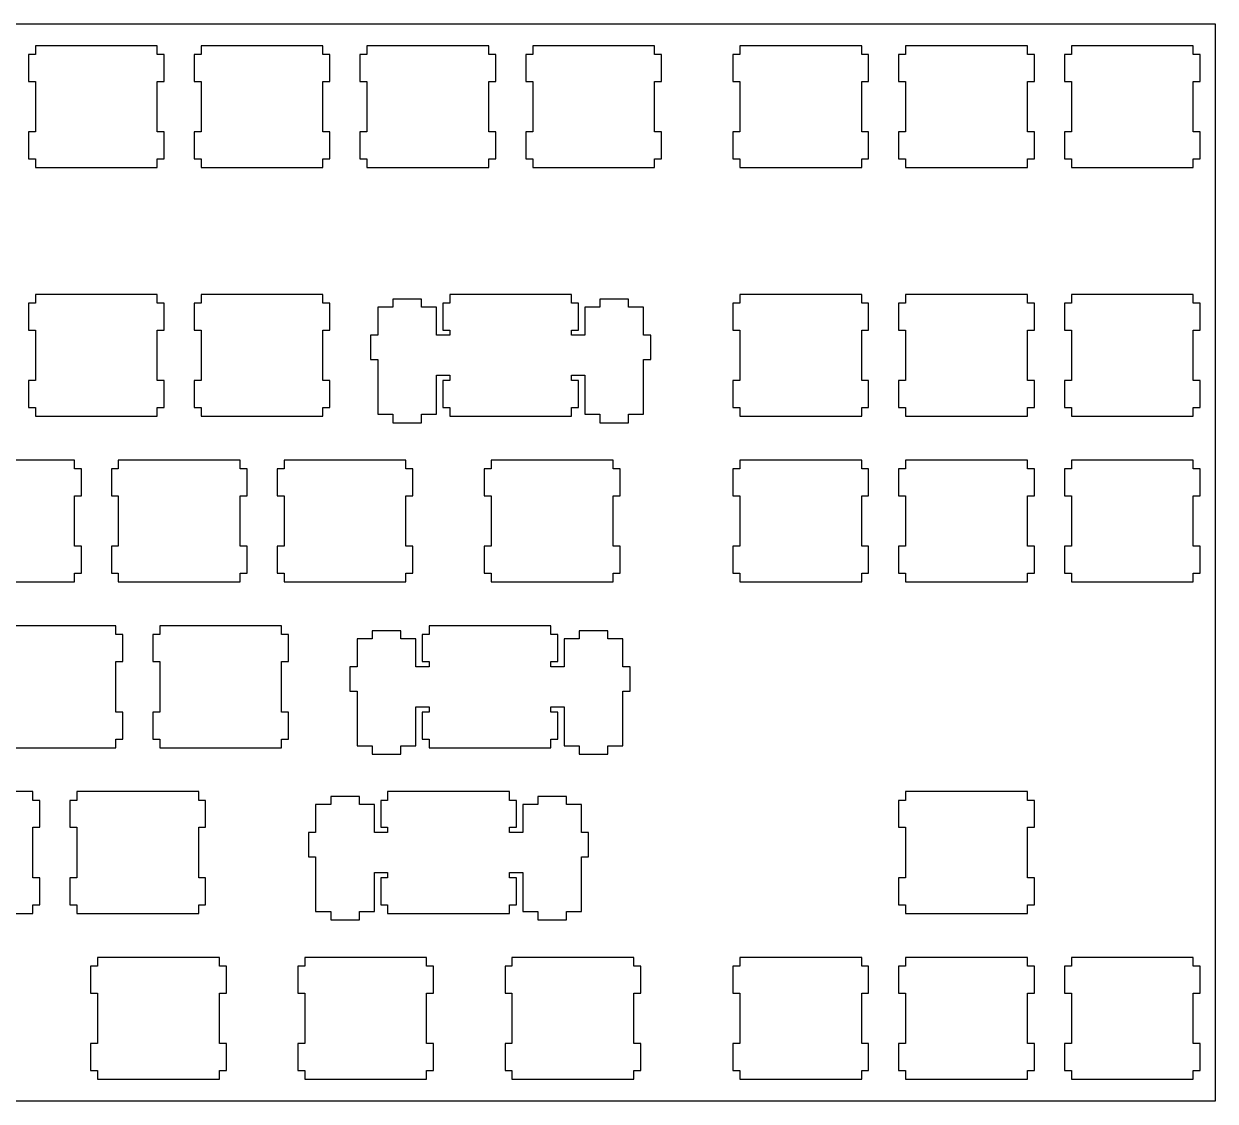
# Model space of a CAD drawing. Extents: x 0 to 348, y 0 to 124.
# Drawn here: x 210.8 to 347.8, y 0.3 to 124.1 of the extents above; entities that cross this region are included whole.
import ezdxf

# ---------------------------------------------------------------- set-up
doc = ezdxf.new("R2010")
doc.units = 0
doc.layers.get('0').update_dxf_attribs({"linetype": 'CONTINUOUS'})

msp = doc.modelspace()

# ---------------------------------------------------------------- linework, layer by layer
at = {"color": 0}
for p, q in [((0.09508, 124.083), (347.758, 124.083)), ((347.758, 124.083), (347.758, 0.25769)), ((212.17, 120.558), (211.369, 120.558)), ((211.369, 120.558), (211.369, 117.458)), ((212.17, 121.558), (212.17, 120.558)), ((226.169, 121.558), (212.17, 121.558)), ((226.169, 120.558), (226.169, 121.558)), ((226.97, 120.558), (226.169, 120.558)), ((226.97, 117.458), (226.97, 120.558)), ((231.22, 120.558), (230.419, 120.558)), ((230.419, 120.558), (230.419, 117.458)), ((231.22, 121.558), (231.22, 120.558)), ((245.219, 121.558), (231.22, 121.558)), ((245.219, 120.558), (245.219, 121.558)), ((246.02, 120.558), (245.219, 120.558)), ((246.02, 117.458), (246.02, 120.558)), ((250.27, 120.558), (249.469, 120.558)), ((249.469, 120.558), (249.469, 117.458)), ((250.27, 121.558), (250.27, 120.558)), ((264.269, 121.558), (250.27, 121.558)), ((264.269, 120.558), (264.269, 121.558)), ((265.07, 120.558), (264.269, 120.558)), ((265.07, 117.458), (265.07, 120.558)), ((269.32, 120.558), (268.519, 120.558)), ((268.519, 120.558), (268.519, 117.458)), ((269.32, 121.558), (269.32, 120.558)), ((283.319, 121.558), (269.32, 121.558)), ((283.319, 120.558), (283.319, 121.558)), ((284.12, 120.558), (283.319, 120.558)), ((284.12, 117.458), (284.12, 120.558)), ((293.132, 120.558), (292.331, 120.558)), ((292.331, 120.558), (292.331, 117.458)), ((293.132, 121.558), (293.132, 120.558)), ((307.132, 121.558), (293.132, 121.558)), ((307.132, 120.558), (307.132, 121.558)), ((307.931, 120.558), (307.132, 120.558)), ((307.931, 117.458), (307.931, 120.558)), ((312.182, 120.558), (311.381, 120.558)), ((311.381, 120.558), (311.381, 117.458)), ((312.182, 121.558), (312.182, 120.558)), ((326.182, 121.558), (312.182, 121.558)), ((326.182, 120.558), (326.182, 121.558)), ((326.981, 120.558), (326.182, 120.558)), ((326.981, 117.458), (326.981, 120.558)), ((331.232, 120.558), (330.431, 120.558)), ((330.431, 120.558), (330.431, 117.458)), ((331.232, 121.558), (331.232, 120.558)), ((345.232, 121.558), (331.232, 121.558)), ((345.232, 120.558), (345.232, 121.558)), ((346.031, 120.558), (345.232, 120.558)), ((346.031, 117.458), (346.031, 120.558)), ((211.369, 117.458), (212.17, 117.458)), ((212.17, 117.458), (212.17, 111.658)), ((226.169, 111.658), (226.169, 117.458)), ((226.169, 117.458), (226.97, 117.458)), ((230.419, 117.458), (231.22, 117.458)), ((231.22, 117.458), (231.22, 111.658)), ((245.219, 111.658), (245.219, 117.458)), ((245.219, 117.458), (246.02, 117.458)), ((249.469, 117.458), (250.27, 117.458)), ((250.27, 117.458), (250.27, 111.658)), ((264.269, 111.658), (264.269, 117.458)), ((264.269, 117.458), (265.07, 117.458)), ((268.519, 117.458), (269.32, 117.458)), ((269.32, 117.458), (269.32, 111.658)), ((283.319, 111.658), (283.319, 117.458)), ((283.319, 117.458), (284.12, 117.458)), ((292.331, 117.458), (293.132, 117.458)), ((293.132, 117.458), (293.132, 111.658)), ((307.132, 111.658), (307.132, 117.458)), ((307.132, 117.458), (307.931, 117.458)), ((311.381, 117.458), (312.182, 117.458)), ((312.182, 117.458), (312.182, 111.658)), ((326.182, 111.658), (326.182, 117.458)), ((326.182, 117.458), (326.981, 117.458)), ((330.431, 117.458), (331.232, 117.458)), ((331.232, 117.458), (331.232, 111.658)), ((345.232, 111.658), (345.232, 117.458)), ((345.232, 117.458), (346.031, 117.458)), ((212.17, 111.658), (211.369, 111.658)), ((211.369, 111.658), (211.369, 108.558)), ((226.97, 111.658), (226.169, 111.658)), ((226.97, 108.558), (226.97, 111.658)), ((231.22, 111.658), (230.419, 111.658)), ((230.419, 111.658), (230.419, 108.558)), ((246.02, 111.658), (245.219, 111.658)), ((246.02, 108.558), (246.02, 111.658)), ((250.27, 111.658), (249.469, 111.658)), ((249.469, 111.658), (249.469, 108.558)), ((265.07, 111.658), (264.269, 111.658)), ((265.07, 108.558), (265.07, 111.658)), ((269.32, 111.658), (268.519, 111.658)), ((268.519, 111.658), (268.519, 108.558)), ((284.12, 111.658), (283.319, 111.658)), ((284.12, 108.558), (284.12, 111.658)), ((293.132, 111.658), (292.331, 111.658)), ((292.331, 111.658), (292.331, 108.558)), ((307.931, 111.658), (307.132, 111.658)), ((307.931, 108.558), (307.931, 111.658)), ((312.182, 111.658), (311.381, 111.658)), ((311.381, 111.658), (311.381, 108.558)), ((326.981, 111.658), (326.182, 111.658)), ((326.981, 108.558), (326.981, 111.658)), ((331.232, 111.658), (330.431, 111.658)), ((330.431, 111.658), (330.431, 108.558)), ((346.031, 111.658), (345.232, 111.658)), ((346.031, 108.558), (346.031, 111.658)), ((211.369, 108.558), (212.17, 108.558)), ((212.17, 108.558), (212.17, 107.559)), ((226.169, 107.559), (226.169, 108.558)), ((226.169, 108.558), (226.97, 108.558)), ((230.419, 108.558), (231.22, 108.558)), ((231.22, 108.558), (231.22, 107.559)), ((245.219, 107.559), (245.219, 108.558)), ((245.219, 108.558), (246.02, 108.558)), ((249.469, 108.558), (250.27, 108.558)), ((250.27, 108.558), (250.27, 107.559)), ((264.269, 107.559), (264.269, 108.558)), ((264.269, 108.558), (265.07, 108.558)), ((268.519, 108.558), (269.32, 108.558)), ((269.32, 108.558), (269.32, 107.559)), ((283.319, 107.559), (283.319, 108.558)), ((283.319, 108.558), (284.12, 108.558)), ((292.331, 108.558), (293.132, 108.558)), ((293.132, 108.558), (293.132, 107.559)), ((307.132, 107.559), (307.132, 108.558)), ((307.132, 108.558), (307.931, 108.558)), ((311.381, 108.558), (312.182, 108.558)), ((312.182, 108.558), (312.182, 107.559)), ((326.182, 107.559), (326.182, 108.558)), ((326.182, 108.558), (326.981, 108.558)), ((330.431, 108.558), (331.232, 108.558)), ((331.232, 108.558), (331.232, 107.559)), ((345.232, 107.559), (345.232, 108.558)), ((345.232, 108.558), (346.031, 108.558)), ((212.17, 107.559), (226.169, 107.559)), ((231.22, 107.559), (245.219, 107.559)), ((250.27, 107.559), (264.269, 107.559)), ((269.32, 107.559), (283.319, 107.559)), ((293.132, 107.559), (307.132, 107.559)), ((312.182, 107.559), (326.182, 107.559)), ((331.232, 107.559), (345.232, 107.559)), ((212.17, 91.9826), (211.369, 91.9826)), ((211.369, 91.9826), (211.369, 88.8834)), ((212.17, 92.9831), (212.17, 91.9826)), ((226.169, 92.9831), (212.17, 92.9831)), ((226.169, 91.9826), (226.169, 92.9831)), ((226.97, 91.9826), (226.169, 91.9826)), ((226.97, 88.8834), (226.97, 91.9826)), ((231.22, 91.9826), (230.419, 91.9826)), ((230.419, 91.9826), (230.419, 88.8834)), ((231.22, 92.9831), (231.22, 91.9826)), ((245.219, 92.9831), (231.22, 92.9831)), ((245.219, 91.9826), (245.219, 92.9831)), ((246.02, 91.9826), (245.219, 91.9826)), ((246.02, 88.8834), (246.02, 91.9826)), ((256.544, 92.4334), (253.243, 92.4334)), ((253.243, 92.4334), (253.243, 91.5127)), ((256.544, 91.5127), (256.544, 92.4334)), ((259.795, 91.9826), (258.994, 91.9826)), ((258.994, 91.9826), (258.994, 88.8834)), ((259.795, 92.9831), (259.795, 91.9826)), ((273.794, 92.9831), (259.795, 92.9831)), ((273.794, 91.9826), (273.794, 92.9831)), ((274.595, 91.9826), (273.794, 91.9826)), ((274.595, 88.8834), (274.595, 91.9826)), ((280.344, 92.4334), (277.045, 92.4334)), ((277.045, 92.4334), (277.045, 91.5127)), ((280.344, 91.5127), (280.344, 92.4334)), ((293.132, 91.9826), (292.331, 91.9826)), ((292.331, 91.9826), (292.331, 88.8834)), ((293.132, 92.9831), (293.132, 91.9826)), ((307.132, 92.9831), (293.132, 92.9831)), ((307.132, 91.9826), (307.132, 92.9831)), ((307.931, 91.9826), (307.132, 91.9826)), ((307.931, 88.8834), (307.931, 91.9826)), ((312.182, 91.9826), (311.381, 91.9826)), ((311.381, 91.9826), (311.381, 88.8834)), ((312.182, 92.9831), (312.182, 91.9826)), ((326.182, 92.9831), (312.182, 92.9831)), ((326.182, 91.9826), (326.182, 92.9831)), ((326.981, 91.9826), (326.182, 91.9826)), ((326.981, 88.8834), (326.981, 91.9826)), ((331.232, 91.9826), (330.431, 91.9826)), ((330.431, 91.9826), (330.431, 88.8834)), ((331.232, 92.9831), (331.232, 91.9826)), ((345.232, 92.9831), (331.232, 92.9831)), ((345.232, 91.9826), (345.232, 92.9831)), ((346.031, 91.9826), (345.232, 91.9826)), ((346.031, 88.8834), (346.031, 91.9826)), ((253.243, 91.5127), (251.52, 91.5127)), ((251.52, 91.5127), (251.52, 88.2826)), ((258.269, 91.5127), (256.544, 91.5127)), ((258.269, 88.2826), (258.269, 91.5127)), ((277.045, 91.5127), (275.32, 91.5127)), ((275.32, 91.5127), (275.32, 88.2826)), ((282.069, 91.5127), (280.344, 91.5127)), ((282.069, 88.2826), (282.069, 91.5127)), ((211.369, 88.8834), (212.17, 88.8834)), ((212.17, 88.8834), (212.17, 83.0834)), ((226.169, 83.0834), (226.169, 88.8834)), ((226.169, 88.8834), (226.97, 88.8834)), ((230.419, 88.8834), (231.22, 88.8834)), ((231.22, 88.8834), (231.22, 83.0834)), ((245.219, 83.0834), (245.219, 88.8834)), ((245.219, 88.8834), (246.02, 88.8834)), ((251.52, 88.2826), (250.694, 88.2826)), ((250.694, 88.2826), (250.694, 85.4837)), ((259.795, 88.2826), (258.269, 88.2826)), ((258.994, 88.8834), (259.795, 88.8834)), ((259.795, 88.8834), (259.795, 88.2826)), ((273.794, 88.2826), (273.794, 88.8834)), ((273.794, 88.8834), (274.595, 88.8834)), ((275.32, 88.2826), (273.794, 88.2826)), ((282.895, 88.2826), (282.069, 88.2826)), ((282.895, 85.4837), (282.895, 88.2826)), ((292.331, 88.8834), (293.132, 88.8834)), ((293.132, 88.8834), (293.132, 83.0834)), ((307.132, 83.0834), (307.132, 88.8834)), ((307.132, 88.8834), (307.931, 88.8834)), ((311.381, 88.8834), (312.182, 88.8834)), ((312.182, 88.8834), (312.182, 83.0834)), ((326.182, 83.0834), (326.182, 88.8834)), ((326.182, 88.8834), (326.981, 88.8834)), ((330.431, 88.8834), (331.232, 88.8834)), ((331.232, 88.8834), (331.232, 83.0834)), ((345.232, 83.0834), (345.232, 88.8834)), ((345.232, 88.8834), (346.031, 88.8834)), ((250.694, 85.4837), (251.52, 85.4837)), ((251.52, 85.4837), (251.52, 79.2138)), ((282.069, 79.2138), (282.069, 85.4837)), ((282.069, 85.4837), (282.895, 85.4837)), ((258.269, 79.2138), (258.269, 83.6828)), ((258.269, 83.6828), (259.795, 83.6828)), ((259.795, 83.6828), (259.795, 83.0834)), ((273.794, 83.0834), (273.794, 83.6828)), ((273.794, 83.6828), (275.32, 83.6828)), ((275.32, 83.6828), (275.32, 79.2138)), ((212.17, 83.0834), (211.369, 83.0834)), ((211.369, 83.0834), (211.369, 79.9828)), ((226.97, 83.0834), (226.169, 83.0834)), ((226.97, 79.9828), (226.97, 83.0834)), ((231.22, 83.0834), (230.419, 83.0834)), ((230.419, 83.0834), (230.419, 79.9828)), ((246.02, 83.0834), (245.219, 83.0834)), ((246.02, 79.9828), (246.02, 83.0834)), ((259.795, 83.0834), (258.994, 83.0834)), ((258.994, 83.0834), (258.994, 79.9828)), ((274.595, 83.0834), (273.794, 83.0834)), ((274.595, 79.9828), (274.595, 83.0834)), ((293.132, 83.0834), (292.331, 83.0834)), ((292.331, 83.0834), (292.331, 79.9828)), ((307.931, 83.0834), (307.132, 83.0834)), ((307.931, 79.9828), (307.931, 83.0834)), ((312.182, 83.0834), (311.381, 83.0834)), ((311.381, 83.0834), (311.381, 79.9828)), ((326.981, 83.0834), (326.182, 83.0834)), ((326.981, 79.9828), (326.981, 83.0834)), ((331.232, 83.0834), (330.431, 83.0834)), ((330.431, 83.0834), (330.431, 79.9828)), ((346.031, 83.0834), (345.232, 83.0834)), ((346.031, 79.9828), (346.031, 83.0834)), ((211.369, 79.9828), (212.17, 79.9828)), ((212.17, 79.9828), (212.17, 78.9838)), ((226.169, 78.9838), (226.169, 79.9828)), ((226.169, 79.9828), (226.97, 79.9828)), ((230.419, 79.9828), (231.22, 79.9828)), ((231.22, 79.9828), (231.22, 78.9838)), ((245.219, 78.9838), (245.219, 79.9828)), ((245.219, 79.9828), (246.02, 79.9828)), ((258.994, 79.9828), (259.795, 79.9828)), ((259.795, 79.9828), (259.795, 78.9838)), ((273.794, 78.9838), (273.794, 79.9828)), ((273.794, 79.9828), (274.595, 79.9828)), ((292.331, 79.9828), (293.132, 79.9828)), ((293.132, 79.9828), (293.132, 78.9838)), ((307.132, 78.9838), (307.132, 79.9828)), ((307.132, 79.9828), (307.931, 79.9828)), ((311.381, 79.9828), (312.182, 79.9828)), ((312.182, 79.9828), (312.182, 78.9838)), ((326.182, 78.9838), (326.182, 79.9828)), ((326.182, 79.9828), (326.981, 79.9828)), ((330.431, 79.9828), (331.232, 79.9828)), ((331.232, 79.9828), (331.232, 78.9838)), ((345.232, 78.9838), (345.232, 79.9828)), ((345.232, 79.9828), (346.031, 79.9828)), ((212.17, 78.9838), (226.169, 78.9838)), ((231.22, 78.9838), (245.219, 78.9838)), ((251.52, 79.2138), (253.243, 79.2138)), ((253.243, 79.2138), (253.243, 78.2327)), ((253.243, 78.2327), (256.544, 78.2327)), ((256.544, 78.2327), (256.544, 79.2138)), ((256.544, 79.2138), (258.269, 79.2138)), ((259.795, 78.9838), (273.794, 78.9838)), ((275.32, 79.2138), (277.045, 79.2138)), ((277.045, 79.2138), (277.045, 78.2327)), ((277.045, 78.2327), (280.344, 78.2327)), ((280.344, 78.2327), (280.344, 79.2138)), ((280.344, 79.2138), (282.069, 79.2138)), ((293.132, 78.9838), (307.132, 78.9838)), ((312.182, 78.9838), (326.182, 78.9838)), ((331.232, 78.9838), (345.232, 78.9838)), ((216.644, 73.9331), (202.645, 73.9331)), ((216.644, 72.9326), (216.644, 73.9331)), ((217.445, 72.9326), (216.644, 72.9326)), ((217.445, 69.8334), (217.445, 72.9326)), ((221.695, 72.9326), (220.894, 72.9326)), ((220.894, 72.9326), (220.894, 69.8334)), ((221.695, 73.9331), (221.695, 72.9326)), ((235.694, 73.9331), (221.695, 73.9331)), ((235.694, 72.9326), (235.694, 73.9331)), ((236.495, 72.9326), (235.694, 72.9326)), ((236.495, 69.8334), (236.495, 72.9326)), ((240.745, 72.9326), (239.944, 72.9326)), ((239.944, 72.9326), (239.944, 69.8334)), ((240.745, 73.9331), (240.745, 72.9326)), ((254.744, 73.9331), (240.745, 73.9331)), ((254.744, 72.9326), (254.744, 73.9331)), ((255.545, 72.9326), (254.744, 72.9326)), ((255.545, 69.8334), (255.545, 72.9326)), ((264.557, 72.9326), (263.756, 72.9326)), ((263.756, 72.9326), (263.756, 69.8334)), ((264.557, 73.9331), (264.557, 72.9326)), ((278.557, 73.9331), (264.557, 73.9331)), ((278.557, 72.9326), (278.557, 73.9331)), ((279.356, 72.9326), (278.557, 72.9326)), ((279.356, 69.8334), (279.356, 72.9326)), ((293.132, 72.9326), (292.331, 72.9326)), ((292.331, 72.9326), (292.331, 69.8334)), ((293.132, 73.9331), (293.132, 72.9326)), ((307.132, 73.9331), (293.132, 73.9331)), ((307.132, 72.9326), (307.132, 73.9331)), ((307.931, 72.9326), (307.132, 72.9326)), ((307.931, 69.8334), (307.931, 72.9326)), ((312.182, 72.9326), (311.381, 72.9326)), ((311.381, 72.9326), (311.381, 69.8334)), ((312.182, 73.9331), (312.182, 72.9326)), ((326.182, 73.9331), (312.182, 73.9331)), ((326.182, 72.9326), (326.182, 73.9331)), ((326.981, 72.9326), (326.182, 72.9326)), ((326.981, 69.8334), (326.981, 72.9326)), ((331.232, 72.9326), (330.431, 72.9326)), ((330.431, 72.9326), (330.431, 69.8334)), ((331.232, 73.9331), (331.232, 72.9326)), ((345.232, 73.9331), (331.232, 73.9331)), ((345.232, 72.9326), (345.232, 73.9331)), ((346.031, 72.9326), (345.232, 72.9326)), ((346.031, 69.8334), (346.031, 72.9326)), ((216.644, 64.0334), (216.644, 69.8334)), ((216.644, 69.8334), (217.445, 69.8334)), ((220.894, 69.8334), (221.695, 69.8334)), ((221.695, 69.8334), (221.695, 64.0334)), ((235.694, 64.0334), (235.694, 69.8334)), ((235.694, 69.8334), (236.495, 69.8334)), ((239.944, 69.8334), (240.745, 69.8334)), ((240.745, 69.8334), (240.745, 64.0334)), ((254.744, 64.0334), (254.744, 69.8334)), ((254.744, 69.8334), (255.545, 69.8334)), ((263.756, 69.8334), (264.557, 69.8334)), ((264.557, 69.8334), (264.557, 64.0334)), ((278.557, 64.0334), (278.557, 69.8334)), ((278.557, 69.8334), (279.356, 69.8334)), ((292.331, 69.8334), (293.132, 69.8334)), ((293.132, 69.8334), (293.132, 64.0334)), ((307.132, 64.0334), (307.132, 69.8334)), ((307.132, 69.8334), (307.931, 69.8334)), ((311.381, 69.8334), (312.182, 69.8334)), ((312.182, 69.8334), (312.182, 64.0334)), ((326.182, 64.0334), (326.182, 69.8334)), ((326.182, 69.8334), (326.981, 69.8334)), ((330.431, 69.8334), (331.232, 69.8334)), ((331.232, 69.8334), (331.232, 64.0334)), ((345.232, 64.0334), (345.232, 69.8334)), ((345.232, 69.8334), (346.031, 69.8334)), ((217.445, 64.0334), (216.644, 64.0334)), ((217.445, 60.9328), (217.445, 64.0334)), ((221.695, 64.0334), (220.894, 64.0334)), ((220.894, 64.0334), (220.894, 60.9328)), ((236.495, 64.0334), (235.694, 64.0334)), ((236.495, 60.9328), (236.495, 64.0334)), ((240.745, 64.0334), (239.944, 64.0334)), ((239.944, 64.0334), (239.944, 60.9328)), ((255.545, 64.0334), (254.744, 64.0334)), ((255.545, 60.9328), (255.545, 64.0334)), ((264.557, 64.0334), (263.756, 64.0334)), ((263.756, 64.0334), (263.756, 60.9328)), ((279.356, 64.0334), (278.557, 64.0334)), ((279.356, 60.9328), (279.356, 64.0334)), ((293.132, 64.0334), (292.331, 64.0334)), ((292.331, 64.0334), (292.331, 60.9328)), ((307.931, 64.0334), (307.132, 64.0334)), ((307.931, 60.9328), (307.931, 64.0334)), ((312.182, 64.0334), (311.381, 64.0334)), ((311.381, 64.0334), (311.381, 60.9328)), ((326.981, 64.0334), (326.182, 64.0334)), ((326.981, 60.9328), (326.981, 64.0334)), ((331.232, 64.0334), (330.431, 64.0334)), ((330.431, 64.0334), (330.431, 60.9328)), ((346.031, 64.0334), (345.232, 64.0334)), ((346.031, 60.9328), (346.031, 64.0334)), ((216.644, 59.9338), (216.644, 60.9328)), ((216.644, 60.9328), (217.445, 60.9328)), ((220.894, 60.9328), (221.695, 60.9328)), ((221.695, 60.9328), (221.695, 59.9338)), ((235.694, 59.9338), (235.694, 60.9328)), ((235.694, 60.9328), (236.495, 60.9328)), ((239.944, 60.9328), (240.745, 60.9328)), ((240.745, 60.9328), (240.745, 59.9338)), ((254.744, 59.9338), (254.744, 60.9328)), ((254.744, 60.9328), (255.545, 60.9328)), ((263.756, 60.9328), (264.557, 60.9328)), ((264.557, 60.9328), (264.557, 59.9338)), ((278.557, 59.9338), (278.557, 60.9328)), ((278.557, 60.9328), (279.356, 60.9328)), ((292.331, 60.9328), (293.132, 60.9328)), ((293.132, 60.9328), (293.132, 59.9338)), ((307.132, 59.9338), (307.132, 60.9328)), ((307.132, 60.9328), (307.931, 60.9328)), ((311.381, 60.9328), (312.182, 60.9328)), ((312.182, 60.9328), (312.182, 59.9338)), ((326.182, 59.9338), (326.182, 60.9328)), ((326.182, 60.9328), (326.981, 60.9328)), ((330.431, 60.9328), (331.232, 60.9328)), ((331.232, 60.9328), (331.232, 59.9338)), ((345.232, 59.9338), (345.232, 60.9328)), ((345.232, 60.9328), (346.031, 60.9328)), ((202.645, 59.9338), (216.644, 59.9338)), ((221.695, 59.9338), (235.694, 59.9338)), ((240.745, 59.9338), (254.744, 59.9338)), ((264.557, 59.9338), (278.557, 59.9338)), ((293.132, 59.9338), (307.132, 59.9338)), ((312.182, 59.9338), (326.182, 59.9338)), ((331.232, 59.9338), (345.232, 59.9338)), ((221.407, 54.8831), (207.407, 54.8831)), ((221.407, 53.8826), (221.407, 54.8831)), ((226.457, 54.8831), (226.457, 53.8826)), ((240.457, 54.8831), (226.457, 54.8831)), ((240.457, 53.8826), (240.457, 54.8831)), ((257.412, 54.8831), (257.412, 53.8826)), ((271.413, 54.8831), (257.412, 54.8831)), ((271.413, 53.8826), (271.413, 54.8831)), ((222.206, 53.8826), (221.407, 53.8826)), ((222.206, 50.7834), (222.206, 53.8826)), ((226.457, 53.8826), (225.656, 53.8826)), ((225.656, 53.8826), (225.656, 50.7834)), ((241.256, 53.8826), (240.457, 53.8826)), ((241.256, 50.7834), (241.256, 53.8826)), ((250.862, 53.4127), (249.137, 53.4127)), ((249.137, 53.4127), (249.137, 50.1826)), ((254.161, 54.3334), (250.862, 54.3334)), ((250.862, 54.3334), (250.862, 53.4127)), ((254.161, 53.4127), (254.161, 54.3334)), ((255.888, 53.4127), (254.161, 53.4127)), ((255.888, 50.1826), (255.888, 53.4127)), ((257.412, 53.8826), (256.611, 53.8826)), ((256.611, 53.8826), (256.611, 50.7834)), ((272.212, 53.8826), (271.413, 53.8826)), ((272.212, 50.7834), (272.212, 53.8826)), ((274.662, 53.4127), (272.937, 53.4127)), ((272.937, 53.4127), (272.937, 50.1826)), ((277.963, 54.3334), (274.662, 54.3334)), ((274.662, 54.3334), (274.662, 53.4127)), ((277.963, 53.4127), (277.963, 54.3334)), ((279.688, 53.4127), (277.963, 53.4127)), ((279.688, 50.1826), (279.688, 53.4127)), ((221.407, 44.9834), (221.407, 50.7834)), ((221.407, 50.7834), (222.206, 50.7834)), ((225.656, 50.7834), (226.457, 50.7834)), ((226.457, 50.7834), (226.457, 44.9834)), ((240.457, 44.9834), (240.457, 50.7834)), ((240.457, 50.7834), (241.256, 50.7834)), ((256.611, 50.7834), (257.412, 50.7834)), ((257.412, 50.7834), (257.412, 50.1826)), ((271.413, 50.1826), (271.413, 50.7834)), ((271.413, 50.7834), (272.212, 50.7834)), ((249.137, 50.1826), (248.313, 50.1826)), ((248.313, 50.1826), (248.313, 47.3837)), ((257.412, 50.1826), (255.888, 50.1826)), ((272.937, 50.1826), (271.413, 50.1826)), ((280.512, 50.1826), (279.688, 50.1826)), ((280.512, 47.3837), (280.512, 50.1826)), ((248.313, 47.3837), (249.137, 47.3837)), ((249.137, 47.3837), (249.137, 41.1138)), ((279.688, 41.1138), (279.688, 47.3837)), ((279.688, 47.3837), (280.512, 47.3837)), ((255.888, 41.1138), (255.888, 45.5828)), ((255.888, 45.5828), (257.412, 45.5828)), ((257.412, 45.5828), (257.412, 44.9834)), ((271.413, 44.9834), (271.413, 45.5828)), ((271.413, 45.5828), (272.937, 45.5828)), ((272.937, 45.5828), (272.937, 41.1138)), ((222.206, 44.9834), (221.407, 44.9834)), ((222.206, 41.8828), (222.206, 44.9834)), ((226.457, 44.9834), (225.656, 44.9834)), ((225.656, 44.9834), (225.656, 41.8828)), ((241.256, 44.9834), (240.457, 44.9834)), ((241.256, 41.8828), (241.256, 44.9834)), ((257.412, 44.9834), (256.611, 44.9834)), ((256.611, 44.9834), (256.611, 41.8828)), ((272.212, 44.9834), (271.413, 44.9834)), ((272.212, 41.8828), (272.212, 44.9834)), ((221.407, 40.8838), (221.407, 41.8828)), ((221.407, 41.8828), (222.206, 41.8828)), ((225.656, 41.8828), (226.457, 41.8828)), ((226.457, 41.8828), (226.457, 40.8838)), ((240.457, 40.8838), (240.457, 41.8828)), ((240.457, 41.8828), (241.256, 41.8828)), ((249.137, 41.1138), (250.862, 41.1138)), ((250.862, 41.1138), (250.862, 40.1327)), ((254.161, 40.1327), (254.161, 41.1138)), ((254.161, 41.1138), (255.888, 41.1138)), ((256.611, 41.8828), (257.412, 41.8828)), ((257.412, 41.8828), (257.412, 40.8838)), ((271.413, 40.8838), (271.413, 41.8828)), ((271.413, 41.8828), (272.212, 41.8828)), ((272.937, 41.1138), (274.662, 41.1138)), ((274.662, 41.1138), (274.662, 40.1327)), ((277.963, 40.1327), (277.963, 41.1138)), ((277.963, 41.1138), (279.688, 41.1138)), ((207.407, 40.8838), (221.407, 40.8838)), ((226.457, 40.8838), (240.457, 40.8838)), ((250.862, 40.1327), (254.161, 40.1327)), ((257.412, 40.8838), (271.413, 40.8838)), ((274.662, 40.1327), (277.963, 40.1327)), ((211.882, 35.833), (197.882, 35.833)), ((211.882, 34.8327), (211.882, 35.833)), ((216.932, 35.833), (216.932, 34.8327)), ((230.932, 35.833), (216.932, 35.833)), ((230.932, 34.8327), (230.932, 35.833)), ((252.65, 35.833), (252.65, 34.8327)), ((266.65, 35.833), (252.65, 35.833)), ((266.65, 34.8327), (266.65, 35.833)), ((312.182, 35.833), (312.182, 34.8327)), ((326.182, 35.833), (312.182, 35.833)), ((326.182, 34.8327), (326.182, 35.833)), ((212.681, 34.8327), (211.882, 34.8327)), ((212.681, 31.7335), (212.681, 34.8327)), ((216.932, 34.8327), (216.131, 34.8327)), ((216.131, 34.8327), (216.131, 31.7335)), ((231.731, 34.8327), (230.932, 34.8327)), ((231.731, 31.7335), (231.731, 34.8327)), ((246.101, 34.3628), (244.376, 34.3628)), ((244.376, 34.3628), (244.376, 31.1326)), ((249.4, 35.2834), (246.101, 35.2834)), ((246.101, 35.2834), (246.101, 34.3628)), ((249.4, 34.3628), (249.4, 35.2834)), ((251.126, 34.3628), (249.4, 34.3628)), ((251.126, 31.1326), (251.126, 34.3628)), ((252.65, 34.8327), (251.849, 34.8327)), ((251.849, 34.8327), (251.849, 31.7335)), ((267.451, 34.8327), (266.65, 34.8327)), ((267.451, 31.7335), (267.451, 34.8327)), ((269.901, 34.3628), (268.176, 34.3628)), ((268.176, 34.3628), (268.176, 31.1326)), ((273.2, 35.2834), (269.901, 35.2834)), ((269.901, 35.2834), (269.901, 34.3628)), ((273.2, 34.3628), (273.2, 35.2834)), ((274.925, 34.3628), (273.2, 34.3628)), ((274.925, 31.1326), (274.925, 34.3628)), ((312.182, 34.8327), (311.381, 34.8327)), ((311.381, 34.8327), (311.381, 31.7335)), ((326.981, 34.8327), (326.182, 34.8327)), ((326.981, 31.7335), (326.981, 34.8327)), ((211.882, 25.9333), (211.882, 31.7335)), ((211.882, 31.7335), (212.681, 31.7335)), ((216.131, 31.7335), (216.932, 31.7335)), ((216.932, 31.7335), (216.932, 25.9333)), ((230.932, 25.9333), (230.932, 31.7335)), ((230.932, 31.7335), (231.731, 31.7335)), ((251.849, 31.7335), (252.65, 31.7335)), ((252.65, 31.7335), (252.65, 31.1326)), ((266.65, 31.1326), (266.65, 31.7335)), ((266.65, 31.7335), (267.451, 31.7335)), ((311.381, 31.7335), (312.182, 31.7335)), ((312.182, 31.7335), (312.182, 25.9333)), ((326.182, 25.9333), (326.182, 31.7335)), ((326.182, 31.7335), (326.981, 31.7335)), ((244.376, 31.1326), (243.55, 31.1326)), ((243.55, 31.1326), (243.55, 28.3338)), ((252.65, 31.1326), (251.126, 31.1326)), ((268.176, 31.1326), (266.65, 31.1326)), ((275.751, 31.1326), (274.925, 31.1326)), ((275.751, 28.3338), (275.751, 31.1326)), ((243.55, 28.3338), (244.376, 28.3338)), ((244.376, 28.3338), (244.376, 22.0638)), ((274.925, 22.0638), (274.925, 28.3338)), ((274.925, 28.3338), (275.751, 28.3338)), ((251.126, 22.0638), (251.126, 26.5327)), ((251.126, 26.5327), (252.65, 26.5327)), ((252.65, 26.5327), (252.65, 25.9333)), ((266.65, 25.9333), (266.65, 26.5327)), ((266.65, 26.5327), (268.176, 26.5327)), ((268.176, 26.5327), (268.176, 22.0638)), ((212.681, 25.9333), (211.882, 25.9333)), ((212.681, 22.8327), (212.681, 25.9333)), ((216.932, 25.9333), (216.131, 25.9333)), ((216.131, 25.9333), (216.131, 22.8327)), ((231.731, 25.9333), (230.932, 25.9333)), ((231.731, 22.8327), (231.731, 25.9333)), ((252.65, 25.9333), (251.849, 25.9333)), ((251.849, 25.9333), (251.849, 22.8327)), ((267.451, 25.9333), (266.65, 25.9333)), ((267.451, 22.8327), (267.451, 25.9333)), ((312.182, 25.9333), (311.381, 25.9333)), ((311.381, 25.9333), (311.381, 22.8327)), ((326.981, 25.9333), (326.182, 25.9333)), ((326.981, 22.8327), (326.981, 25.9333)), ((211.882, 21.8336), (211.882, 22.8327)), ((211.882, 22.8327), (212.681, 22.8327)), ((216.131, 22.8327), (216.932, 22.8327)), ((216.932, 22.8327), (216.932, 21.8336)), ((230.932, 21.8336), (230.932, 22.8327)), ((230.932, 22.8327), (231.731, 22.8327)), ((244.376, 22.0638), (246.101, 22.0638)), ((246.101, 22.0638), (246.101, 21.0826)), ((249.4, 21.0826), (249.4, 22.0638)), ((249.4, 22.0638), (251.126, 22.0638)), ((251.849, 22.8327), (252.65, 22.8327)), ((252.65, 22.8327), (252.65, 21.8336)), ((266.65, 21.8336), (266.65, 22.8327)), ((266.65, 22.8327), (267.451, 22.8327)), ((268.176, 22.0638), (269.901, 22.0638)), ((269.901, 22.0638), (269.901, 21.0826)), ((273.2, 21.0826), (273.2, 22.0638)), ((273.2, 22.0638), (274.925, 22.0638)), ((311.381, 22.8327), (312.182, 22.8327)), ((312.182, 22.8327), (312.182, 21.8336)), ((326.182, 21.8336), (326.182, 22.8327)), ((326.182, 22.8327), (326.981, 22.8327)), ((197.882, 21.8336), (211.882, 21.8336)), ((216.932, 21.8336), (230.932, 21.8336)), ((246.101, 21.0826), (249.4, 21.0826)), ((252.65, 21.8336), (266.65, 21.8336)), ((269.901, 21.0826), (273.2, 21.0826)), ((312.182, 21.8336), (326.182, 21.8336)), ((219.312, 16.7831), (219.312, 15.7827)), ((233.313, 16.7831), (219.312, 16.7831)), ((233.313, 15.7827), (233.313, 16.7831)), ((243.126, 16.7831), (243.126, 15.7827)), ((257.125, 16.7831), (243.126, 16.7831)), ((257.125, 15.7827), (257.125, 16.7831)), ((266.937, 16.7831), (266.937, 15.7827)), ((280.938, 16.7831), (266.937, 16.7831)), ((280.938, 15.7827), (280.938, 16.7831)), ((293.132, 16.7831), (293.132, 15.7827)), ((307.132, 16.7831), (293.132, 16.7831)), ((307.132, 15.7827), (307.132, 16.7831)), ((312.182, 16.7831), (312.182, 15.7827)), ((326.182, 16.7831), (312.182, 16.7831)), ((326.182, 15.7827), (326.182, 16.7831)), ((331.232, 16.7831), (331.232, 15.7827)), ((345.232, 16.7831), (331.232, 16.7831)), ((345.232, 15.7827), (345.232, 16.7831)), ((219.312, 15.7827), (218.513, 15.7827)), ((218.513, 15.7827), (218.513, 12.6848)), ((234.112, 15.7827), (233.313, 15.7827)), ((234.112, 12.6848), (234.112, 15.7827)), ((243.126, 15.7827), (242.325, 15.7827)), ((242.325, 15.7827), (242.325, 12.6848)), ((257.926, 15.7827), (257.125, 15.7827)), ((257.926, 12.6848), (257.926, 15.7827)), ((266.937, 15.7827), (266.138, 15.7827)), ((266.138, 15.7827), (266.138, 12.6848)), ((281.737, 15.7827), (280.938, 15.7827)), ((281.737, 12.6848), (281.737, 15.7827)), ((293.132, 15.7827), (292.331, 15.7827)), ((292.331, 15.7827), (292.331, 12.6848)), ((307.931, 15.7827), (307.132, 15.7827)), ((307.931, 12.6848), (307.931, 15.7827)), ((312.182, 15.7827), (311.381, 15.7827)), ((311.381, 15.7827), (311.381, 12.6848)), ((326.981, 15.7827), (326.182, 15.7827)), ((326.981, 12.6848), (326.981, 15.7827)), ((331.232, 15.7827), (330.431, 15.7827)), ((330.431, 15.7827), (330.431, 12.6848)), ((346.031, 15.7827), (345.232, 15.7827)), ((346.031, 12.6848), (346.031, 15.7827)), ((218.513, 12.6848), (219.312, 12.6848)), ((219.312, 12.6848), (219.312, 6.88329)), ((233.313, 6.88329), (233.313, 12.6848)), ((233.313, 12.6848), (234.112, 12.6848)), ((242.325, 12.6848), (243.126, 12.6848)), ((243.126, 12.6848), (243.126, 6.88329)), ((257.125, 6.88329), (257.125, 12.6848)), ((257.125, 12.6848), (257.926, 12.6848)), ((266.138, 12.6848), (266.937, 12.6848)), ((266.937, 12.6848), (266.937, 6.88329)), ((280.938, 6.88329), (280.938, 12.6848)), ((280.938, 12.6848), (281.737, 12.6848)), ((292.331, 12.6848), (293.132, 12.6848)), ((293.132, 12.6848), (293.132, 6.88329)), ((307.132, 6.88329), (307.132, 12.6848)), ((307.132, 12.6848), (307.931, 12.6848)), ((311.381, 12.6848), (312.182, 12.6848)), ((312.182, 12.6848), (312.182, 6.88329)), ((326.182, 6.88329), (326.182, 12.6848)), ((326.182, 12.6848), (326.981, 12.6848)), ((330.431, 12.6848), (331.232, 12.6848)), ((331.232, 12.6848), (331.232, 6.88329)), ((345.232, 6.88329), (345.232, 12.6848)), ((345.232, 12.6848), (346.031, 12.6848)), ((219.312, 6.88329), (218.513, 6.88329)), ((218.513, 6.88329), (218.513, 3.78273)), ((234.112, 6.88329), (233.313, 6.88329)), ((234.112, 3.78273), (234.112, 6.88329)), ((243.126, 6.88329), (242.325, 6.88329)), ((242.325, 6.88329), (242.325, 3.78273)), ((257.926, 6.88329), (257.125, 6.88329)), ((257.926, 3.78273), (257.926, 6.88329)), ((266.937, 6.88329), (266.138, 6.88329)), ((266.138, 6.88329), (266.138, 3.78273)), ((281.737, 6.88329), (280.938, 6.88329)), ((281.737, 3.78273), (281.737, 6.88329)), ((293.132, 6.88329), (292.331, 6.88329)), ((292.331, 6.88329), (292.331, 3.78273)), ((307.931, 6.88329), (307.132, 6.88329)), ((307.931, 3.78273), (307.931, 6.88329)), ((312.182, 6.88329), (311.381, 6.88329)), ((311.381, 6.88329), (311.381, 3.78273)), ((326.981, 6.88329), (326.182, 6.88329)), ((326.981, 3.78273), (326.981, 6.88329)), ((331.232, 6.88329), (330.431, 6.88329)), ((330.431, 6.88329), (330.431, 3.78273)), ((346.031, 6.88329), (345.232, 6.88329)), ((346.031, 3.78273), (346.031, 6.88329)), ((218.513, 3.78273), (219.312, 3.78273)), ((219.312, 3.78273), (219.312, 2.78364)), ((219.312, 2.78364), (233.313, 2.78364)), ((233.313, 2.78364), (233.313, 3.78273)), ((233.313, 3.78273), (234.112, 3.78273)), ((242.325, 3.78273), (243.126, 3.78273)), ((243.126, 3.78273), (243.126, 2.78364)), ((243.126, 2.78364), (257.125, 2.78364)), ((257.125, 2.78364), (257.125, 3.78273)), ((257.125, 3.78273), (257.926, 3.78273)), ((266.138, 3.78273), (266.937, 3.78273)), ((266.937, 3.78273), (266.937, 2.78364)), ((266.937, 2.78364), (280.938, 2.78364)), ((280.938, 2.78364), (280.938, 3.78273)), ((280.938, 3.78273), (281.737, 3.78273)), ((292.331, 3.78273), (293.132, 3.78273)), ((293.132, 3.78273), (293.132, 2.78364)), ((293.132, 2.78364), (307.132, 2.78364)), ((307.132, 2.78364), (307.132, 3.78273)), ((307.132, 3.78273), (307.931, 3.78273)), ((311.381, 3.78273), (312.182, 3.78273)), ((312.182, 3.78273), (312.182, 2.78364)), ((312.182, 2.78364), (326.182, 2.78364)), ((326.182, 2.78364), (326.182, 3.78273)), ((326.182, 3.78273), (326.981, 3.78273)), ((330.431, 3.78273), (331.232, 3.78273)), ((331.232, 3.78273), (331.232, 2.78364)), ((331.232, 2.78364), (345.232, 2.78364)), ((345.232, 2.78364), (345.232, 3.78273)), ((345.232, 3.78273), (346.031, 3.78273)), ((347.758, 0.25769), (0.09508, 0.25769))]:
    msp.add_line(p, q, dxfattribs=at)

doc.saveas('drawing.dxf')
